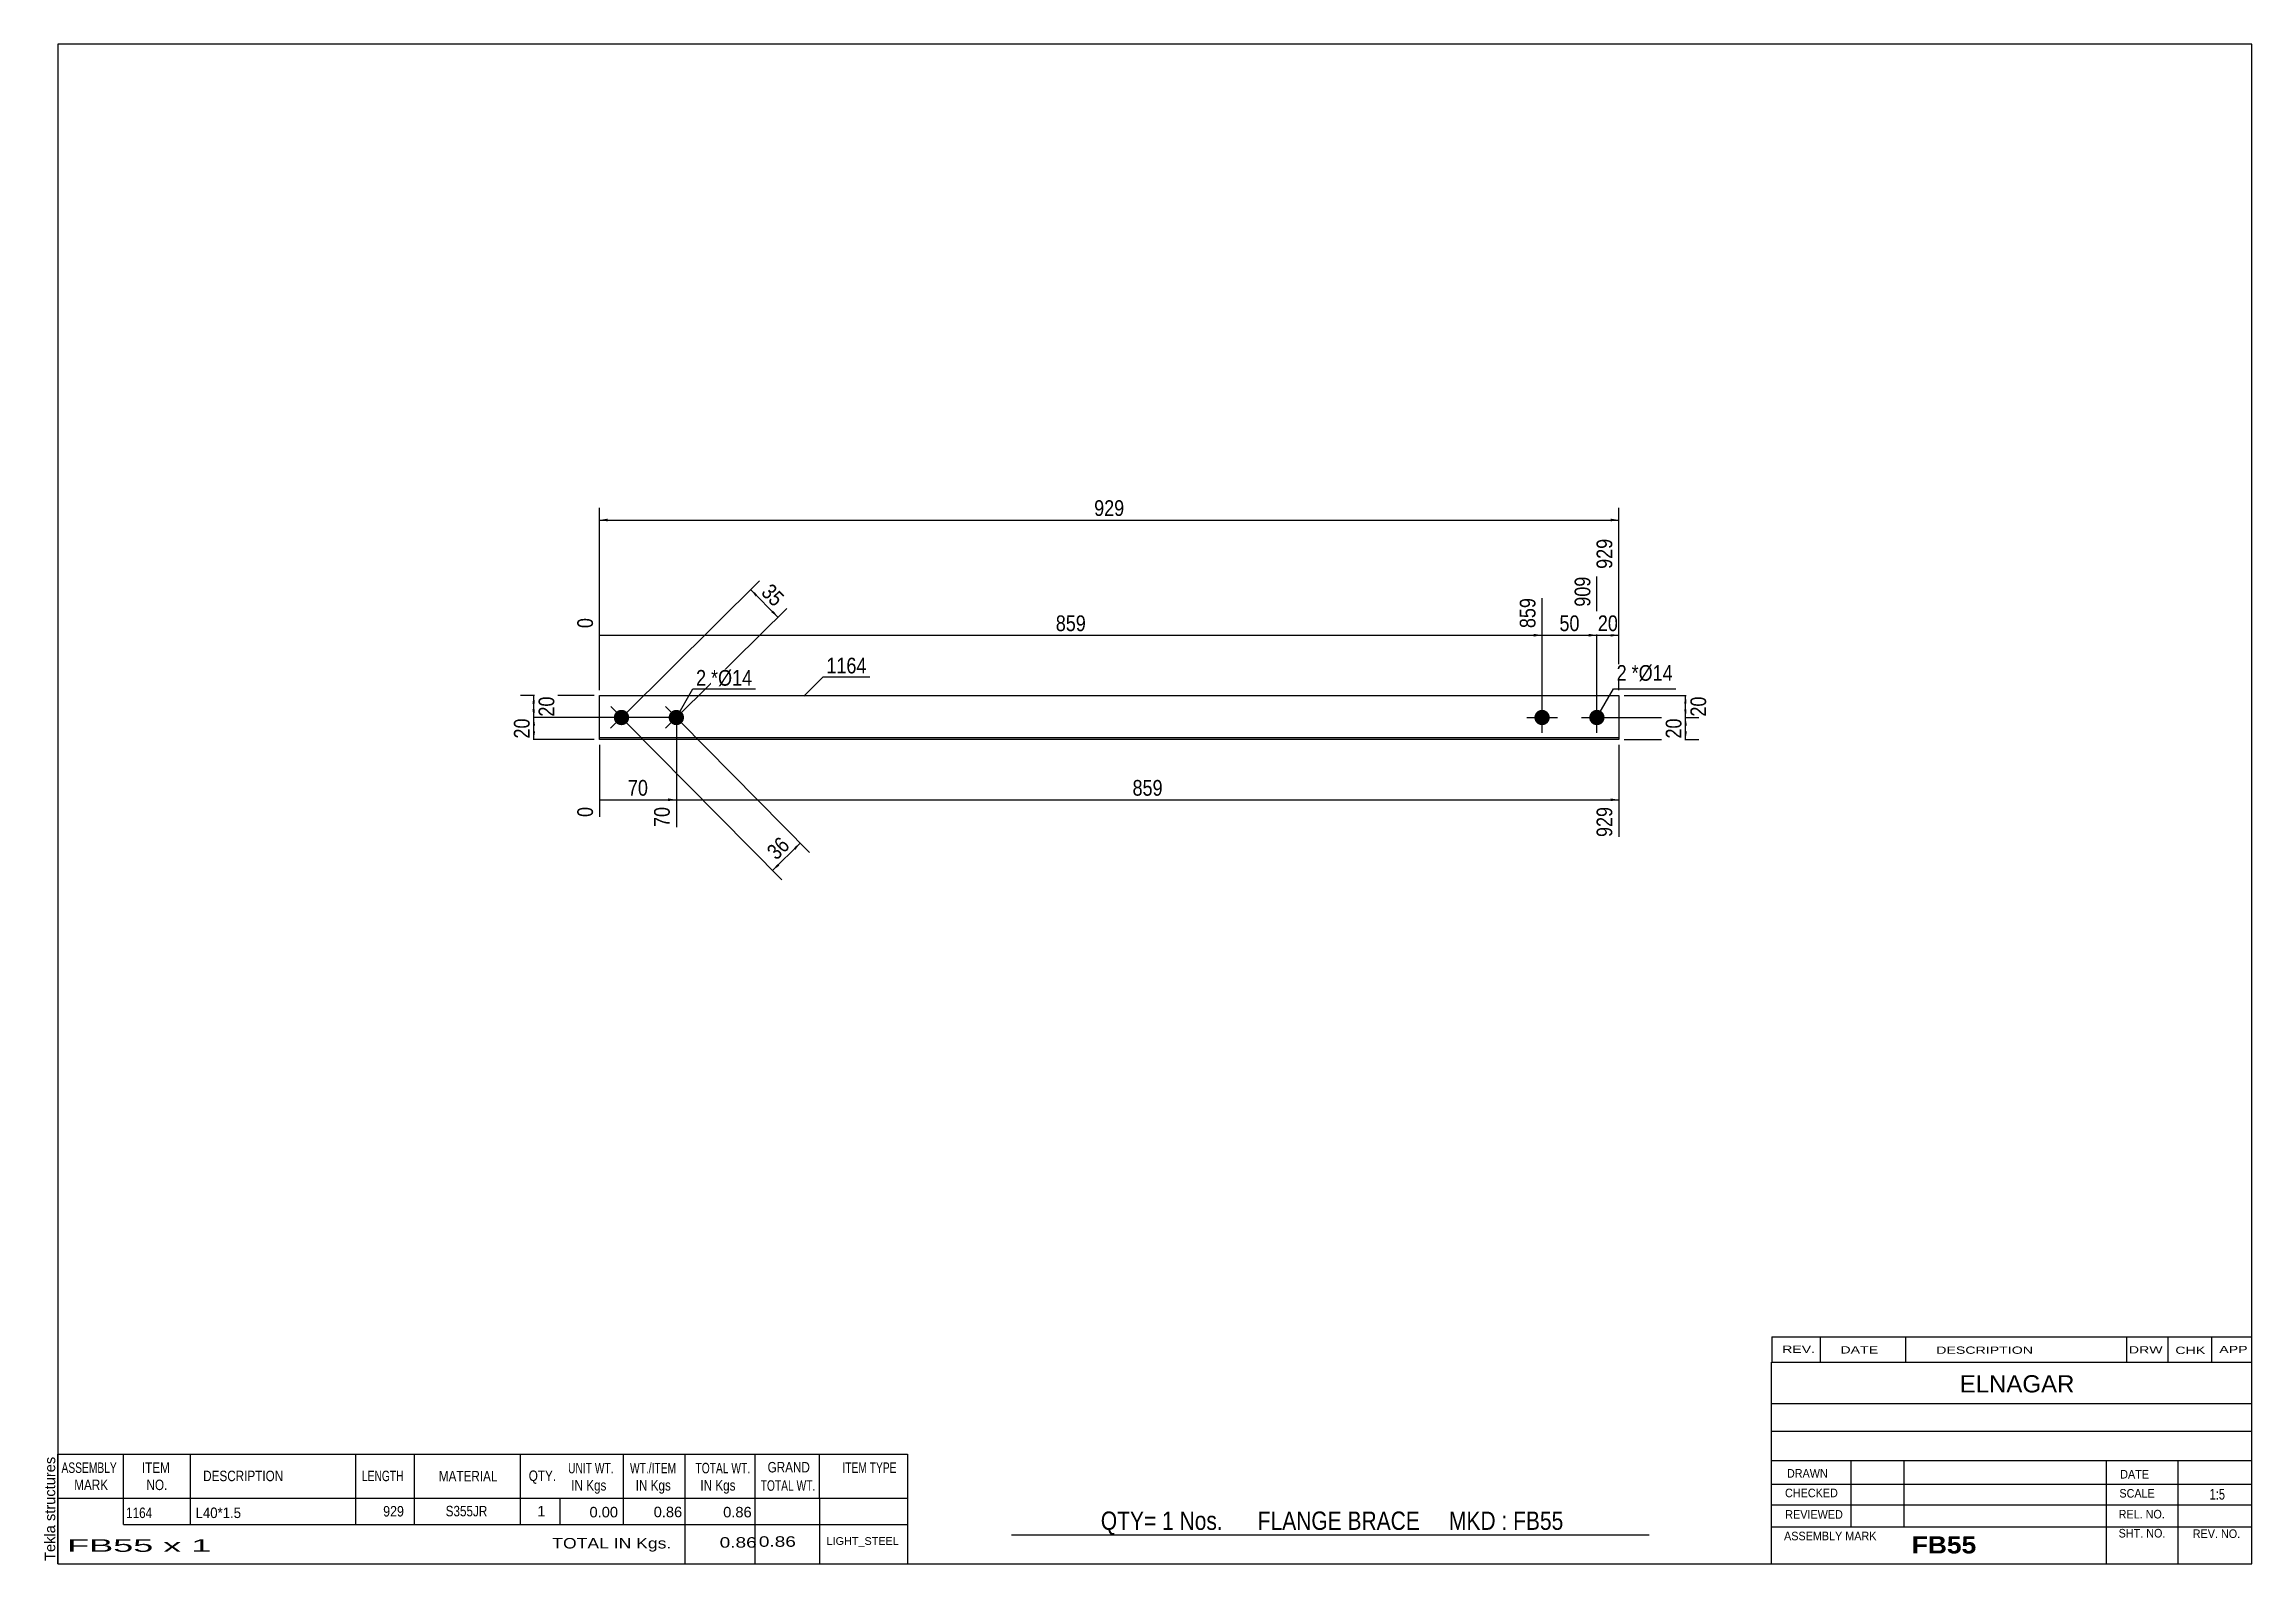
# Model space of a CAD drawing. Header units: millimetres. Extents: x 2 to 405, y 5 to 282.
import ezdxf

# ---------------------------------------------------------------- set-up
doc = ezdxf.new("R2010")
doc.units = ezdxf.units.MM
doc.styles.add('Arial', font='ARIAL.TTF', dxfattribs={"height": 0.2})
doc.styles.add('Arial Bold', font='ARIALBD.TTF', dxfattribs={"height": 0.2})
doc.styles.add('Arial Narrow', font='ARIALN.TTF', dxfattribs={"height": 0.2})

# ---------------------------------------------------------------- blocks, each defined once
blk = doc.blocks.new('Unknown-627391235-1597')
at = {"color": 5, "linetype": 'Continuous'}
for p, q in [((405, 282), (5, 282)), ((5, 282), (5, 5)), ((405, 5), (405, 282)), ((5, 5), (405, 5))]:
    blk.add_line(p, q, dxfattribs=at)
at = {"color": 174, "linetype": 'Continuous', "style": 'Arial'}
blk.add_text('Tekla structures', height=1.9102, rotation=90, dxfattribs=at).set_placement((4.5, 5.5))
blk = doc.blocks.new('Part-627391235-1227 - 1212')
at = {"color": 2, "linetype": 'Continuous'}
for p, q in [((103.75, 155.25), (103.75, 163.25)), ((103.75, 163.25), (289.59, 163.25)), ((289.59, 163.25), (289.59, 155.25)), ((289.59, 155.55), (103.75, 155.55)), ((289.59, 155.25), (103.75, 155.25))]:
    blk.add_line(p, q, dxfattribs=at)
blk = doc.blocks.new('Bolt-627391235-1228 - 1212')
at = {"linetype": 'Continuous'}
blk.add_hatch(color=3, dxfattribs=at).paths.add_polyline_path([(116.77, 160.25, -1), (118.73, 158.25, -1)])
at = {"color": 3, "linetype": 'Continuous'}
for p, q in [((115.76, 157.28), (119.74, 161.22)), ((119.72, 157.26), (115.78, 161.24))]:
    blk.add_line(p, q, dxfattribs=at)
blk = doc.blocks.new('Bolt-627391235-1229 - 1212')
at = {"linetype": 'Continuous'}
for points in [[(275.59, 160.65, -1), (275.59, 157.85, -1)], [(285.59, 160.65, -1), (285.59, 157.85, -1)]]:
    blk.add_hatch(color=3, dxfattribs=at).paths.add_polyline_path(points)
at = {"color": 3, "linetype": 'Continuous'}
for p, q in [((275.59, 156.45), (275.59, 162.05)), ((285.59, 156.45), (285.59, 162.05)), ((272.79, 159.25), (278.39, 159.25)), ((282.79, 159.25), (288.39, 159.25))]:
    blk.add_line(p, q, dxfattribs=at)
blk = doc.blocks.new('Bolt-627391235-1230 - 1212')
at = {"linetype": 'Continuous'}
blk.add_hatch(color=3, dxfattribs=at).paths.add_polyline_path([(106.77, 160.25, -1), (108.73, 158.25, -1)])
at = {"color": 3, "linetype": 'Continuous'}
for p, q in [((105.76, 157.28), (109.74, 161.22)), ((109.72, 157.26), (105.78, 161.24))]:
    blk.add_line(p, q, dxfattribs=at)
blk = doc.blocks.new('StraightDimension-627391235-1280 - 1212')
at = {"linetype": 'Continuous'}
for points in [[(139.11, 135.5), (140.35, 136.37), (139.46, 135.14)], [(136.54, 132.25), (135.29, 131.37), (136.19, 132.61)]]:
    blk.add_hatch(color=7, dxfattribs=at).paths.add_polyline_path(points)
at = {"color": 7, "linetype": 'Continuous'}
for p, q in [((108.45, 158.54), (136.98, 129.67)), ((118.45, 158.54), (142.04, 134.67)), ((135.29, 131.37), (140.35, 136.37))]:
    blk.add_line(p, q, dxfattribs=at)
at = {"color": 0}
blk.add_wipeout([(139.45, 135.69), (136.49, 138.68), (133.04, 135.26), (135.99, 132.27)], dxfattribs=at)
at = {"color": 3, "style": 'Arial Narrow'}
blk.add_text('36', height=2.863, rotation=44.6563, dxfattribs=at).set_placement((136, 133.12))
blk = doc.blocks.new('StraightDimension-627391235-1286 - 1212')
at = {"linetype": 'Continuous'}
for points in [[(132.21, 181.31), (131.33, 182.55), (132.57, 181.66)], [(135.4, 178.8), (136.27, 177.55), (135.04, 178.45)]]:
    blk.add_hatch(color=7, dxfattribs=at).paths.add_polyline_path(points)
at = {"color": 7, "linetype": 'Continuous'}
for p, q in [((108.46, 159.95), (132.93, 184.14)), ((131.33, 182.55), (136.27, 177.55)), ((118.46, 159.95), (137.87, 179.14))]:
    blk.add_line(p, q, dxfattribs=at)
at = {"color": 0}
blk.add_wipeout([(135.62, 178.43), (138.6, 181.38), (135.19, 184.84), (132.2, 181.89)], dxfattribs=at)
at = {"color": 3, "style": 'Arial Narrow'}
blk.add_text('35', height=2.863, rotation=-45.3439, dxfattribs=at).set_placement((133.05, 181.88))
blk = doc.blocks.new('StraightDimension-627391235-1236 - 1212')
at = {"linetype": 'Continuous'}
blk.add_hatch(color=7, dxfattribs=at).paths.add_polyline_path([(284.09, 174.5), (285.59, 174.25), (284.09, 174)])
at = {"color": 7, "linetype": 'Continuous'}
for p, q in [((285.59, 160.25), (285.59, 184.93)), ((275.59, 160.25), (275.59, 181.03)), ((275.59, 174.25), (285.59, 174.25))]:
    blk.add_line(p, q, dxfattribs=at)
at = {"color": 0}
blk.add_wipeout([(283.02, 174.4), (283.02, 178.6), (278.16, 178.6), (278.16, 174.4)], dxfattribs=at)
at = {"color": 0, "linetype": 'Continuous'}
blk.add_wipeout([(284.99, 185.53), (280.79, 185.53), (280.79, 178.85), (284.99, 178.85)], dxfattribs=at)
at = {"color": 3, "linetype": 'Continuous', "style": 'Arial Narrow'}
blk.add_text('909', height=2.863, rotation=90.0002, dxfattribs=at).set_placement((284.39, 179.45))
at = {"color": 3, "style": 'Arial Narrow'}
blk.add_text('50', height=2.863, dxfattribs=at).set_placement((278.76, 175))
blk = doc.blocks.new('StraightDimension-627391235-1235 - 1212')
at = {"linetype": 'Continuous'}
blk.add_hatch(color=7, dxfattribs=at).paths.add_polyline_path([(288.09, 174.5), (289.59, 174.25), (288.09, 174)])
at = {"color": 7, "linetype": 'Continuous'}
for p, q in [((289.59, 164.25), (289.59, 191.83)), ((285.59, 160.25), (285.59, 184.93)), ((285.59, 174.25), (289.59, 174.25))]:
    blk.add_line(p, q, dxfattribs=at)
at = {"color": 0, "linetype": 'Continuous'}
blk.add_wipeout([(288.99, 192.43), (284.79, 192.43), (284.79, 185.75), (288.99, 185.75)], dxfattribs=at)
at = {"color": 0}
blk.add_wipeout([(290.02, 174.4), (290.02, 178.6), (285.16, 178.6), (285.16, 174.4)], dxfattribs=at)
at = {"color": 3, "linetype": 'Continuous', "style": 'Arial Narrow'}
blk.add_text('929', height=2.863, rotation=90.0002, dxfattribs=at).set_placement((288.39, 186.35))
at = {"color": 3, "style": 'Arial Narrow'}
blk.add_text('20', height=2.863, dxfattribs=at).set_placement((285.76, 175))
blk = doc.blocks.new('StraightDimension-627391235-1237 - 1212')
at = {"linetype": 'Continuous'}
blk.add_hatch(color=7, dxfattribs=at).paths.add_polyline_path([(274.09, 174.5), (275.59, 174.25), (274.09, 174)])
at = {"color": 7, "linetype": 'Continuous'}
for p, q in [((103.75, 164.25), (103.75, 177.38)), ((275.59, 160.25), (275.59, 181.03)), ((103.75, 174.25), (275.59, 174.25))]:
    blk.add_line(p, q, dxfattribs=at)
at = {"color": 0, "linetype": 'Continuous'}
for points in [[(274.99, 181.63), (270.79, 181.63), (270.79, 174.95), (274.99, 174.95)], [(103.15, 177.98), (98.95, 177.98), (98.95, 174.95), (103.15, 174.95)]]:
    blk.add_wipeout(points, dxfattribs=at)
at = {"color": 0}
blk.add_wipeout([(193.01, 174.4), (193.01, 178.6), (186.33, 178.6), (186.33, 174.4)], dxfattribs=at)
at = {"color": 3, "linetype": 'Continuous', "style": 'Arial Narrow'}
for s, height, p in [('0', 2.86, (102.55, 175.55)), ('859', 2.863, (274.39, 175.55))]:
    blk.add_text(s, height=height, rotation=90.0002, dxfattribs=at).set_placement(p)
at = {"color": 3, "style": 'Arial Narrow'}
blk.add_text('859', height=2.863, dxfattribs=at).set_placement((186.93, 175))
blk = doc.blocks.new('StraightDimension-627391235-1250 - 1212')
at = {"linetype": 'Continuous'}
blk.add_hatch(color=7, dxfattribs=at).paths.add_polyline_path([(288.09, 144.5), (289.59, 144.25), (288.09, 144)])
at = {"color": 7, "linetype": 'Continuous'}
for p, q in [((117.75, 158.25), (117.75, 139.29)), ((289.59, 154.25), (289.59, 137.47)), ((117.75, 144.25), (289.59, 144.25))]:
    blk.add_line(p, q, dxfattribs=at)
at = {"color": 0}
blk.add_wipeout([(207.01, 144.4), (207.01, 148.6), (200.33, 148.6), (200.33, 144.4)], dxfattribs=at)
at = {"color": 0, "linetype": 'Continuous'}
blk.add_wipeout([(288.99, 143.55), (284.79, 143.55), (284.79, 136.87), (288.99, 136.87)], dxfattribs=at)
at = {"color": 3, "style": 'Arial Narrow'}
blk.add_text('859', height=2.863, dxfattribs=at).set_placement((200.93, 145))
at = {"color": 3, "linetype": 'Continuous', "style": 'Arial Narrow'}
blk.add_text('929', height=2.863, rotation=90.0002, dxfattribs=at).set_placement((288.39, 137.47))
blk = doc.blocks.new('StraightDimension-627391235-1251 - 1212')
at = {"linetype": 'Continuous'}
blk.add_hatch(color=7, dxfattribs=at).paths.add_polyline_path([(116.25, 144.5), (117.75, 144.25), (116.25, 144)])
at = {"color": 7, "linetype": 'Continuous'}
for p, q in [((117.75, 158.25), (117.75, 139.29)), ((103.75, 154.25), (103.75, 141.12)), ((103.75, 144.25), (117.75, 144.25))]:
    blk.add_line(p, q, dxfattribs=at)
at = {"color": 0}
blk.add_wipeout([(113.18, 144.4), (113.18, 148.6), (108.32, 148.6), (108.32, 144.4)], dxfattribs=at)
at = {"color": 0, "linetype": 'Continuous'}
blk.add_wipeout([(103.15, 143.55), (98.95, 143.55), (98.95, 140.52), (103.15, 140.52)], dxfattribs=at)
at = {"color": 3, "linetype": 'Continuous', "style": 'Arial Narrow'}
blk.add_text('0', height=2.86, rotation=90.0002, dxfattribs=at).set_placement((102.55, 141.12))
at = {"color": 0, "linetype": 'Continuous'}
blk.add_wipeout([(117.15, 143.55), (112.95, 143.55), (112.95, 138.69), (117.15, 138.69)], dxfattribs=at)
at = {"color": 3, "style": 'Arial Narrow'}
blk.add_text('70', height=2.863, dxfattribs=at).set_placement((108.92, 145))
at = {"color": 3, "linetype": 'Continuous', "style": 'Arial Narrow'}
blk.add_text('70', height=2.863, rotation=90.0002, dxfattribs=at).set_placement((116.55, 139.29))
blk = doc.blocks.new('StraightDimension-627391235-1258 - 1212')
at = {"linetype": 'Continuous'}
for points in [[(105.25, 195), (103.75, 195.25), (105.25, 195.5)], [(288.09, 195.5), (289.59, 195.25), (288.09, 195)]]:
    blk.add_hatch(color=7, dxfattribs=at).paths.add_polyline_path(points)
at = {"color": 7, "linetype": 'Continuous'}
for p, q in [((103.75, 164.25), (103.75, 197.5)), ((289.59, 164.25), (289.59, 197.5)), ((103.75, 195.25), (289.59, 195.25))]:
    blk.add_line(p, q, dxfattribs=at)
at = {"color": 0}
blk.add_wipeout([(200.01, 195.4), (200.01, 199.6), (193.33, 199.6), (193.33, 195.4)], dxfattribs=at)
at = {"color": 3, "style": 'Arial Narrow'}
blk.add_text('929', height=2.863, dxfattribs=at).set_placement((193.93, 196))
blk = doc.blocks.new('StraightDimension-627391235-1262 - 1212')
at = {"linetype": 'Continuous'}
for points in [[(301.5, 161.75), (301.75, 163.25), (302, 161.75)], [(302, 160.75), (301.75, 159.25), (301.5, 160.75)]]:
    blk.add_hatch(color=7, dxfattribs=at).paths.add_polyline_path(points)
at = {"color": 7, "linetype": 'Continuous'}
for p, q in [((290.59, 163.25), (304, 163.25)), ((301.75, 159.25), (301.75, 163.25)), ((286.59, 159.25), (304, 159.25))]:
    blk.add_line(p, q, dxfattribs=at)
at = {"color": 0}
blk.add_wipeout([(306.1, 163.68), (301.9, 163.68), (301.9, 158.82), (306.1, 158.82)], dxfattribs=at)
at = {"color": 3, "style": 'Arial Narrow'}
blk.add_text('20', height=2.863, rotation=90.0002, dxfattribs=at).set_placement((305.5, 159.42))
blk = doc.blocks.new('StraightDimension-627391235-1263 - 1212')
at = {"linetype": 'Continuous'}
for points in [[(301.5, 157.75), (301.75, 159.25), (302, 157.75)], [(302, 156.75), (301.75, 155.25), (301.5, 156.75)]]:
    blk.add_hatch(color=7, dxfattribs=at).paths.add_polyline_path(points)
at = {"color": 7, "linetype": 'Continuous'}
for p, q in [((286.59, 159.25), (304.15, 159.25)), ((301.75, 155.25), (301.75, 159.25)), ((290.59, 155.25), (304.15, 155.25))]:
    blk.add_line(p, q, dxfattribs=at)
at = {"color": 0}
blk.add_wipeout([(301.6, 159.68), (297.4, 159.68), (297.4, 154.82), (301.6, 154.82)], dxfattribs=at)
at = {"color": 3, "style": 'Arial Narrow'}
blk.add_text('20', height=2.863, rotation=90.0002, dxfattribs=at).set_placement((301, 155.42))
blk = doc.blocks.new('StraightDimension-627391235-1272 - 1212')
at = {"linetype": 'Continuous'}
for points in [[(91.5, 161.75), (91.75, 163.25), (92, 161.75)], [(92, 160.75), (91.75, 159.25), (91.5, 160.75)]]:
    blk.add_hatch(color=7, dxfattribs=at).paths.add_polyline_path(points)
at = {"color": 7, "linetype": 'Continuous'}
for p, q in [((102.75, 163.25), (89.35, 163.25)), ((91.75, 159.25), (91.75, 163.25)), ((116.75, 159.25), (89.35, 159.25))]:
    blk.add_line(p, q, dxfattribs=at)
at = {"color": 0}
blk.add_wipeout([(96.1, 163.68), (91.9, 163.68), (91.9, 158.82), (96.1, 158.82)], dxfattribs=at)
at = {"color": 3, "style": 'Arial Narrow'}
blk.add_text('20', height=2.863, rotation=90.0002, dxfattribs=at).set_placement((95.5, 159.42))
blk = doc.blocks.new('StraightDimension-627391235-1273 - 1212')
at = {"linetype": 'Continuous'}
for points in [[(91.5, 157.75), (91.75, 159.25), (92, 157.75)], [(92, 156.75), (91.75, 155.25), (91.5, 156.75)]]:
    blk.add_hatch(color=7, dxfattribs=at).paths.add_polyline_path(points)
at = {"color": 7, "linetype": 'Continuous'}
for p, q in [((116.75, 159.25), (89.5, 159.25)), ((91.75, 155.25), (91.75, 159.25)), ((102.75, 155.25), (89.5, 155.25))]:
    blk.add_line(p, q, dxfattribs=at)
at = {"color": 0}
blk.add_wipeout([(91.6, 159.68), (87.4, 159.68), (87.4, 154.82), (91.6, 154.82)], dxfattribs=at)
at = {"color": 3, "style": 'Arial Narrow'}
blk.add_text('20', height=2.863, rotation=90.0002, dxfattribs=at).set_placement((91, 155.42))
blk = doc.blocks.new('CBS_REVISION-627391235-1613')
at = {"color": 7, "linetype": 'Continuous'}
for p, q in [((317.49, 46.38), (404.99, 46.38)), ((317.49, 46.38), (317.49, 41.75)), ((326.29, 46.38), (326.29, 41.75)), ((341.88, 46.38), (341.88, 41.81)), ((382.14, 46.38), (382.14, 41.75)), ((389.68, 46.38), (389.68, 41.75)), ((397.63, 46.38), (397.63, 41.75)), ((317.49, 41.75), (404.99, 41.75))]:
    blk.add_line(p, q, dxfattribs=at)
at = {"color": 7, "style": 'Arial Narrow', "width": 1.7}
for s, height, p in [('REV.', 1.326, (319.35, 43.43)), ('DATE', 1.326, (329.98, 43.31)), ('DESCRIPTION', 1.3257, (347.46, 43.26)), ('DRW', 1.326, (382.57, 43.32)), ('CHK', 1.326, (391.06, 43.23)), ('APP', 1.326, (399.06, 43.38))]:
    blk.add_text(s, height=height, dxfattribs=at).set_placement(p)
blk = doc.blocks.new('CBS_BOM-627391235-1610')
at = {"color": 7, "linetype": 'Continuous'}
for p, q in [((4.97, 16.97), (4.97, 24.97)), ((4.97, 24.97), (159.89, 24.97)), ((16.97, 16.97), (16.97, 24.97)), ((29.16, 16.97), (29.16, 24.97)), ((59.32, 16.97), (59.32, 24.97)), ((70, 16.97), (70, 24.97)), ((89.32, 16.97), (89.32, 24.97)), ((108.12, 16.97), (108.12, 24.97)), ((119.33, 16.97), (119.33, 24.97)), ((132.12, 16.97), (132.12, 24.97)), ((143.87, 16.97), (143.87, 24.97)), ((159.89, 24.96), (159.89, 16.98)), ((4.97, 16.97), (159.89, 16.97)), ((4.97, 12.17), (4.97, 16.97)), ((16.97, 12.17), (16.97, 16.97)), ((29.16, 12.17), (29.16, 16.97)), ((59.32, 12.17), (59.32, 16.97)), ((70, 12.17), (70, 16.97)), ((89.32, 12.17), (89.32, 16.97)), ((96.58, 12.17), (96.58, 16.97)), ((108.12, 12.17), (108.12, 16.97)), ((119.33, 12.17), (119.33, 16.97)), ((132.12, 12.17), (132.12, 16.97)), ((143.89, 12.17), (143.89, 16.97)), ((159.89, 16.97), (159.89, 12.17)), ((4.97, 4.97), (4.97, 12.15)), ((16.97, 12.17), (159.89, 12.17)), ((119.33, 4.97), (119.33, 12.15)), ((132.12, 4.97), (132.12, 12.15)), ((143.93, 4.97), (143.93, 12.15)), ((159.89, 12.17), (159.89, 4.97)), ((4.97, 4.97), (159.89, 4.97))]:
    blk.add_line(p, q, dxfattribs=at)
at = {"color": 3, "linetype": 'Continuous', "style": 'Arial'}
for s, height, width, p in [('ASSEMBLY', 1.91, 0.7, (5.65, 21.54)), ('MARK', 1.91, 0.8, (7.97, 18.41)), ('ITEM', 1.91, 0.8, (20.3, 21.54)), ('NO.', 1.91, 0.8, (21.15, 18.41)), ('DESCRIPTION', 1.9102, 0.8, (31.48, 20.04)), ('LENGTH', 1.91, 0.7, (60.43, 20.04)), ('MATERIAL', 1.91, 0.8, (74.45, 19.99)), ('QTY.', 1.91, 0.8, (90.84, 20.07)), ('UNIT WT.', 1.91, 0.7, (98.01, 21.47)), ('IN Kgs', 1.91, 0.8, (98.59, 18.33)), ('WT./ITEM', 1.91, 0.7, (109.3, 21.47)), ('IN Kgs', 1.91, 0.8, (110.34, 18.33)), ('TOTAL WT.', 1.91, 0.7, (121.24, 21.47)), ('IN Kgs', 1.91, 0.8, (122.13, 18.33)), ('TOTAL WT.', 1.91, 0.7, (133.13, 18.29)), ('GRAND', 1.91, 0.8, (134.39, 21.63)), ('ITEM TYPE', 1.91, 0.7, (148.03, 21.55))]:
    blk.add_text(s, height=height, dxfattribs=dict(at, width=width)).set_placement(p)
at = {"color": 7, "linetype": 'Continuous', "style": 'Arial'}
for s, width, p in [('1164', 0.8, (17.43, 13.32)), ('L40*1.5', 0.9, (30.1, 13.32)), ('929', 0.85, (64.3, 13.6)), ('S355JR', 0.8, (75.69, 13.63))]:
    blk.add_text(s, height=1.91, dxfattribs=dict(at, width=width)).set_placement(p)
for s, p in [('1', (92.41, 13.63)), ('0.00', (101.92, 13.44)), ('0.86', (113.62, 13.47)), ('0.86', (126.29, 13.44))]:
    blk.add_text(s, height=1.91, dxfattribs=at).set_placement(p)
at = {"color": 6, "linetype": 'Continuous', "style": 'Arial'}
for s, height, width, p in [('FB55 x 1', 2.292, 2.05, (6.69, 7.16)), ('TOTAL IN Kgs.', 1.9102, 1.2, (95.13, 7.77)), ('0.86', 1.91, 1.3, (125.65, 7.92)), ('0.86', 1.91, 1.3, (132.79, 8.08))]:
    blk.add_text(s, height=height, dxfattribs=dict(at, width=width)).set_placement(p)
blk.add_text('LIGHT_STEEL', height=1.4135, dxfattribs=at).set_placement((145.14, 8.42))
blk = doc.blocks.new('CBS_CALLOFF-627391235-1611')
at = {"color": 7, "linetype": 'Continuous'}
blk.add_line((178.88, 10.27), (295.11, 10.25), dxfattribs=at)
at = {"color": 3, "linetype": 'Continuous', "style": 'Arial Narrow'}
blk.add_text('QTY= 1 Nos.      FLANGE BRACE     MKD : FB55', height=3.3405, dxfattribs=at).set_placement((195.14, 11.16))
blk = doc.blocks.new('CBS_NAME_BLOG-627391235-1612')
at = {"color": 7, "linetype": 'Continuous'}
for p, q in [((317.41, 41.75), (404.93, 41.75)), ((317.41, 5.04), (317.41, 41.75)), ((317.41, 34.21), (404.93, 34.21)), ((317.48, 29.16), (405, 29.16)), ((317.41, 23.79), (404.93, 23.79)), ((331.93, 11.68), (331.93, 23.78)), ((341.62, 11.71), (341.62, 23.78)), ((378.53, 5.04), (378.53, 23.77)), ((391.58, 5.04), (391.58, 23.78)), ((317.42, 19.49), (405, 19.51)), ((317.41, 15.74), (404.93, 15.74)), ((317.41, 11.7), (404.93, 11.7)), ((317.41, 5), (405, 5))]:
    blk.add_line(p, q, dxfattribs=at)
at = {"color": 3, "linetype": 'Continuous', "style": 'Arial'}
blk.add_text('ELNAGAR', height=3.133, dxfattribs=at).set_placement((351.73, 36.22))
at = {"color": 3, "linetype": 'Continuous'}
for s, height, style, width, p in [('DRAWN', 1.566, 'Arial', 0.9, (320.24, 20.68)), ('DATE', 1.566, 'Arial', 0.9, (381, 20.52)), ('CHECKED', 1.566, 'Arial', 0.9, (319.89, 17.11)), ('SCALE', 1.566, 'Arial', 0.9, (380.85, 17.04)), ('1:5', 1.957, 'Arial Narrow', 0.9, (397.3, 16.68)), ('REVIEWED', 1.566, 'Arial', 0.9, (319.93, 13.19)), ('REL. NO.', 1.566, 'Arial', 0.9, (380.71, 13.24)), ('ASSEMBLY MARK', 1.5663, 'Arial', 0.9, (319.71, 9.26)), ('FB55', 3.131, 'Arial Bold', 1.1, (342.99, 6.86)), ('SHT. NO.', 1.566, 'Arial', 0.9, (380.71, 9.77)), ('REV. NO.', 1.566, 'Arial', 0.9, (394.23, 9.68))]:
    blk.add_text(s, height=height, dxfattribs=dict(at, style=style, width=width)).set_placement(p)
blk = doc.blocks.new('Mark-627391235-1291 - 1212')
at = {"color": 0}
blk.add_wipeout([(152.43, 167.29), (152.43, 170.29), (145.11, 170.29), (145.11, 167.29)], dxfattribs=at)
blk.add_wipeout([(152.43, 167.29), (152.43, 170.29), (145.11, 170.29), (145.11, 167.29)], dxfattribs=at)
at = {"color": 7, "linetype": 'Continuous'}
for p, q in [((140.98, 163.15), (144.51, 166.69)), ((144.51, 166.69), (153.03, 166.69))]:
    blk.add_line(p, q, dxfattribs=at)
at = {"color": 3, "style": 'Arial Narrow'}
blk.add_text('1164', height=2.863, dxfattribs=at).set_placement((145.11, 167.29))
blk = doc.blocks.new('MarkSet-627391235-1296 - 1212')
at = {"color": 0}
blk.add_wipeout([(123.18, 165.05), (123.18, 168.05), (121.35, 168.05), (121.35, 165.05)], dxfattribs=at)
blk.add_wipeout([(123.18, 165.05), (123.18, 168.05), (121.35, 168.05), (121.35, 165.05)], dxfattribs=at)
at = {"color": 7, "linetype": 'Continuous'}
blk.add_line((117.75, 159.25), (120.75, 164.45), dxfattribs=at)
at = {"color": 0}
blk.add_wipeout([(125.36, 165.05), (125.36, 168.05), (124.08, 168.05), (124.08, 165.05)], dxfattribs=at)
blk.add_wipeout([(125.36, 165.05), (125.36, 168.05), (124.08, 168.05), (124.08, 165.05)], dxfattribs=at)
at = {"color": 3, "style": 'Arial Narrow'}
blk.add_text('2', height=2.86, dxfattribs=at).set_placement((121.35, 165.05))
at = {"color": 0}
blk.add_wipeout([(131.57, 165.05), (131.57, 168.05), (125.36, 168.05), (125.36, 165.05)], dxfattribs=at)
blk.add_wipeout([(131.57, 165.05), (131.57, 168.05), (125.36, 168.05), (125.36, 165.05)], dxfattribs=at)
at = {"color": 7, "linetype": 'Continuous'}
blk.add_line((120.75, 164.45), (132.17, 164.45), dxfattribs=at)
at = {"color": 3, "style": 'Arial Narrow'}
for s, height, p in [('*', 2.86, (124.08, 165.05)), ('Ø14', 2.863, (125.36, 165.05))]:
    blk.add_text(s, height=height, dxfattribs=at).set_placement(p)
blk = doc.blocks.new('Mark-627391235-1299 - 1212')
at = {"color": 0}
blk.add_wipeout([(291.02, 165.95), (291.02, 168.95), (289.19, 168.95), (289.19, 165.95)], dxfattribs=at)
blk.add_wipeout([(291.02, 165.95), (291.02, 168.95), (289.19, 168.95), (289.19, 165.95)], dxfattribs=at)
at = {"color": 7, "linetype": 'Continuous'}
blk.add_line((285.59, 159.25), (288.59, 164.45), dxfattribs=at)
at = {"color": 0}
blk.add_wipeout([(293.2, 165.95), (293.2, 168.95), (291.92, 168.95), (291.92, 165.95)], dxfattribs=at)
blk.add_wipeout([(293.2, 165.95), (293.2, 168.95), (291.92, 168.95), (291.92, 165.95)], dxfattribs=at)
at = {"color": 3, "style": 'Arial Narrow'}
blk.add_text('2', height=2.86, dxfattribs=at).set_placement((289.19, 165.95))
at = {"color": 0}
blk.add_wipeout([(299.41, 165.95), (299.41, 168.95), (293.2, 168.95), (293.2, 165.95)], dxfattribs=at)
blk.add_wipeout([(299.41, 165.95), (299.41, 168.95), (293.2, 168.95), (293.2, 165.95)], dxfattribs=at)
at = {"color": 7, "linetype": 'Continuous'}
blk.add_line((288.59, 164.45), (300.01, 164.45), dxfattribs=at)
at = {"color": 3, "style": 'Arial Narrow'}
for s, height, p in [('*', 2.86, (291.92, 165.95)), ('Ø14', 2.863, (293.2, 165.95))]:
    blk.add_text(s, height=height, dxfattribs=at).set_placement(p)

msp = doc.modelspace()

# ---------------------------------------------------------------- block references
for name in ['Unknown-627391235-1597', 'Part-627391235-1227 - 1212', 'Bolt-627391235-1230 - 1212', 'Bolt-627391235-1228 - 1212', 'Bolt-627391235-1229 - 1212', 'CBS_REVISION-627391235-1613', 'CBS_NAME_BLOG-627391235-1612', 'CBS_BOM-627391235-1610', 'CBS_CALLOFF-627391235-1611']:
    msp.add_blockref(name, (0, 0))

# ---------------------------------------------------------------- next in the draw order: block references
for name in ['StraightDimension-627391235-1236 - 1212', 'StraightDimension-627391235-1280 - 1212']:
    msp.add_blockref(name, (0, 0))

# ---------------------------------------------------------------- next in the draw order: block references
for name in ['StraightDimension-627391235-1235 - 1212', 'StraightDimension-627391235-1286 - 1212']:
    msp.add_blockref(name, (0, 0))

# ---------------------------------------------------------------- next in the draw order: block references
msp.add_blockref('StraightDimension-627391235-1237 - 1212', (0, 0))

# ---------------------------------------------------------------- next in the draw order: block references
for name in ['StraightDimension-627391235-1258 - 1212', 'StraightDimension-627391235-1250 - 1212']:
    msp.add_blockref(name, (0, 0))

# ---------------------------------------------------------------- next in the draw order: block references
for name in ['Mark-627391235-1291 - 1212', 'StraightDimension-627391235-1262 - 1212', 'StraightDimension-627391235-1251 - 1212']:
    msp.add_blockref(name, (0, 0))

# ---------------------------------------------------------------- next in the draw order: block references
for name in ['StraightDimension-627391235-1272 - 1212', 'StraightDimension-627391235-1263 - 1212']:
    msp.add_blockref(name, (0, 0))

# ---------------------------------------------------------------- next in the draw order: block references
for name in ['Mark-627391235-1299 - 1212', 'StraightDimension-627391235-1273 - 1212']:
    msp.add_blockref(name, (0, 0))

# ---------------------------------------------------------------- next in the draw order: block references
msp.add_blockref('MarkSet-627391235-1296 - 1212', (0, 0))

doc.saveas('drawing.dxf')
